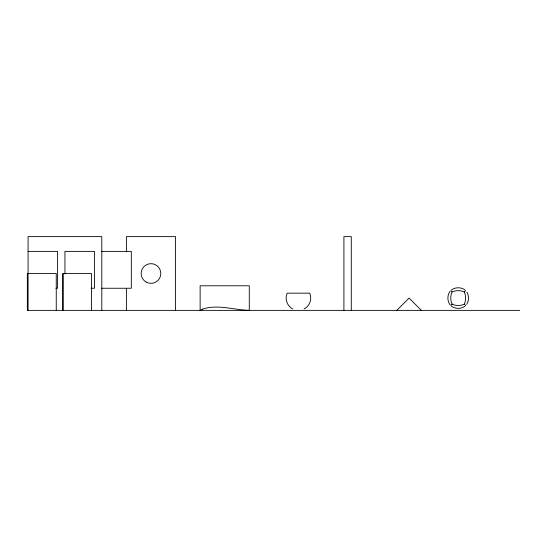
<?xml version="1.0" encoding="UTF-8"?>
<svg xmlns="http://www.w3.org/2000/svg" width="547" height="547" viewBox="0 0 547 547"><rect width="100%" height="100%" fill="white"/><g stroke="black" fill="none" stroke-linecap="round" stroke-linejoin="round"><path stroke-width="0.82" d="M466.653 304.419C469.059 300.843 469.128 295.852 466.926 292.153M450.051 291.332C447.159 295.175 447.159 300.98 450.051 304.823M396.76 310.368L409.047 298.081L421.334 310.368M450.762 305.52L452.061 304.221M464.348 291.934L465.647 290.635M451.46 289.924C455.302 287.031 461.107 287.031 464.95 289.924M464.95 306.231C461.107 309.123 455.302 309.123 451.46 306.231M304.084 308.993C309.718 306.224 312.337 298.86 309.705 293.165L287.182 293.165C284.549 298.86 287.168 306.224 292.795 308.993M28.075 251.381L57.572 251.381L57.572 288.248L55.883 288.248M101.81 251.381L131.307 251.381L131.307 288.248L101.81 288.248M91.069 288.248L94.44 288.248L94.44 251.381L64.943 251.381L64.943 274.006M519.65 310.368L27.35 310.368L27.35 273.5L56.252 273.5L56.252 310.368M450.762 290.635L452.061 291.934M464.348 304.221L465.647 305.52M351.283 310.368L351.283 236.632L343.913 236.632L343.913 310.368M175.546 310.368L175.546 236.632L126.391 236.632L126.391 251.887M126.391 288.331L126.391 310.368M101.81 310.368L101.81 236.632L28.075 236.632L28.075 310.368M91.472 310.368L91.472 273.5L62.57 273.5L62.57 310.368M63.295 273.5L63.295 310.368M202.568 309.151L200.127 310.368L200.127 285.787L249.282 285.787L249.282 310.368C233.767 309.971 217.836 304.029 202.568 309.151M452.116 304.166A10.584 7.48 0 0 0 464.294 304.166A10.584 7.48 90 0 0 464.294 291.989A10.584 7.48 0 0 0 452.116 291.989A10.584 7.48 90 0 0 452.116 304.166M146.056 282.013A9.832 9.832 0 0 0 160.804 273.5A9.832 9.832 0 0 0 146.056 264.987A9.832 9.832 0 0 0 146.056 282.013"/></g></svg>
